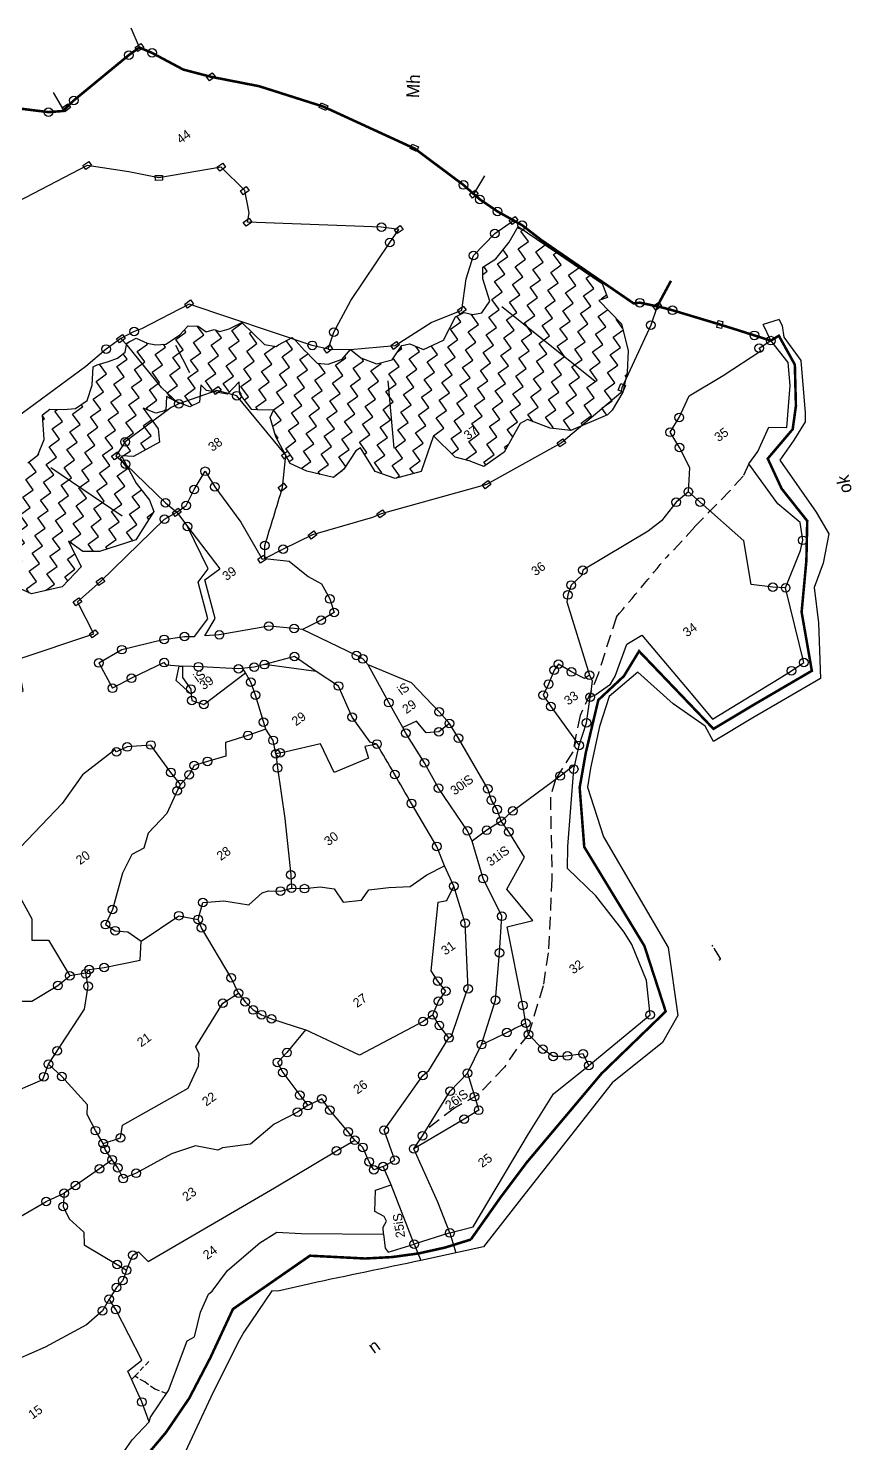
# Model space of a CAD drawing. Header units: metres. Extents: x 346546 to 351487, y 1758892 to 1763629.
# Drawn here: x 350198 to 351014, y 1760826 to 1762229 of the extents above; entities that cross this region are included whole.
import ezdxf

# ---------------------------------------------------------------- set-up
doc = ezdxf.new("R2010")
doc.units = ezdxf.units.M
doc.header["$MEASUREMENT"] = 0
for name, pattern in [('DASHDOT', [1, 0.5, -0.25, 0, -0.25]), ('DASHED', [0.75, 0.5, -0.25]), ('DIVIDE', [1.25, 0.5, -0.25, 0, -0.25, 0, -0.25])]:
    doc.linetypes.add(name, pattern=pattern)
for name, color, linetype in [('LINE_FOOTPATH', 1, 'DASHED'), ('OFF', 1, 'Continuous'), ('OTHERS', 1, 'Continuous'), ('POLY_HATCH', 12, 'Continuous'), ('POLY_PARCEL', 6, 'Continuous'), ('POLY_ROAD', 30, 'Continuous'), ('POLY_WATER', 4, 'Continuous'), ('SYM_ARROW', 1, 'Continuous'), ('SYM_STONE', 1, 'Continuous'), ('TEXT_MAPIN', 7, 'Continuous'), ('TEXT_MAPOUT', 7, 'Continuous'), ('TEXT_PARCEL', 7, 'Continuous'), ('V_BOUND_LINE', 7, 'Continuous'), ('V_BOUND_STREAM_LINE', 7, 'DASHDOT'), ('V_DIVIDE_LINE', 7, 'DIVIDE')]:
    doc.layers.add(name, color=color, linetype=linetype)
doc.styles.get("Standard").update_dxf_attribs({"font": 'simplex.shx'})
doc.styles.add('TEXT_MAP', font='')
doc.styles.get('TEXT_MAP').set_extended_font_data('Kruti Dev 050')
doc.dimstyles.get("Standard").update_dxf_attribs({"dimtxt": 0.18, "dimasz": 0.18, "dimexe": 0.18, "dimexo": 0.0625, "dimgap": 0.09, "dimtad": 0, "dimtih": 1, "dimtoh": 1, "dimdec": 4, "dimzin": 0, "dimdsep": 46, "dimtxsty": 'Standard', "dimcen": 0.09, "dimadec": 0, "dimazin": 0, "dimtfac": 1, "dimtdec": 4, "dimtofl": 0, "dimtmove": 0, "dimatfit": 3, "dimfxl": 0, "dimtolj": 1, "dimtzin": 0, "dimarcsym": 0})

# ---------------------------------------------------------------- blocks, each defined once
blk = doc.blocks.new('STONE')
blk.add_circle((0, 0), 0.851)
blk = doc.blocks.new('STONESQUARE')
blk.add_lwpolyline([(-0.7, 0.48), (0.7, 0.48), (0.7, -0.48), (-0.7, -0.48)], close=True)
blk = doc.blocks.new('EWF')
at = {"layer": 'POLY_HATCH'}
h = blk.add_hatch(dxfattribs=at)
h.set_pattern_fill('ZIGZAG', color=256, scale=20, style=0)
h.set_pattern_definition([(0, (-1170191.4383, 2306604.5573), (2.5, 2.5), [2.5, -2.5]), (90, (-1170188.9383, 2306604.5573), (-2.5, 2.5), [2.5, -2.5])])
h.paths.add_polyline_path([(-1169478.41, 2306938.15), (-1169479.64, 2306939.34), (-1169481.29, 2306939.64), (-1169484.44, 2306937.84), (-1169489.39, 2306937.16), (-1169491.42, 2306937.84), (-1169492.77, 2306938.96), (-1169494.19, 2306941.36), (-1169496.07, 2306941.96), (-1169497.49, 2306940.91), (-1169501.09, 2306938.96), (-1169503.42, 2306939.94), (-1169505.89, 2306941.73), (-1169508.44, 2306944.21), (-1169508.92, 2306944.49), (-1169511.17, 2306942.62), (-1169512.97, 2306941.72), (-1169515.37, 2306941.2), (-1169518.22, 2306941.42), (-1169519.87, 2306942.84), (-1169521.82, 2306944.04), (-1169525.5, 2306941.12), (-1169528.42, 2306941.27), (-1169530.45, 2306942.17), (-1169531.57, 2306943.44), (-1169533.52, 2306943.29), (-1169536.75, 2306939.92), (-1169540.89, 2306938.14), (-1169543.23, 2306940.5), (-1169544.58, 2306940.2), (-1169548.41, 2306937.88), (-1169552.61, 2306937.13), (-1169556.36, 2306938.78), (-1169560.33, 2306939.83), (-1169562.65, 2306937.88), (-1169566.25, 2306937.66), (-1169569.78, 2306938.33), (-1169572.33, 2306940.35), (-1169573.08, 2306937.28), (-1169566.4, 2306915.41), (-1169562.13, 2306913.76), (-1169559.95, 2306915.71), (-1169558.9, 2306917.8), (-1169554.53, 2306914.28), (-1169548.15, 2306912.63), (-1169543.5, 2306915.85), (-1169543.05, 2306919.45), (-1169539.98, 2306916), (-1169535.86, 2306915.03), (-1169530.16, 2306915.85), (-1169528.4, 2306921.38), (-1169525.93, 2306918.68), (-1169520.75, 2306917.18), (-1169519.1, 2306919.66), (-1169516.55, 2306916.73), (-1169513.33, 2306915.69), (-1169508.91, 2306915.69), (-1169507.15, 2306918.46), (-1169506.78, 2306922.2), (-1169505.28, 2306919.13), (-1169502.65, 2306917.41), (-1169496.58, 2306917.93), (-1169495.9, 2306922.05), (-1169492.9, 2306916.81), (-1169487.2, 2306914.41), (-1169481.92, 2306915.4), (-1169480.95, 2306920.95), (-1169479.82, 2306917.65), (-1169477.2, 2306915.7), (-1169470.07, 2306913.38), (-1169463.92, 2306915.85), (-1169463.32, 2306918.17), (-1169463.47, 2306922.37), (-1169462.69, 2306928.45), (-1169460.82, 2306926.95), (-1169455.05, 2306926.2), (-1169453.7, 2306928.52), (-1169453.77, 2306933.54), (-1169452.27, 2306931.29), (-1169450.4, 2306930.55), (-1169448.67, 2306932.72), (-1169447.77, 2306930.85), (-1169446.12, 2306928.37), (-1169444.1, 2306928), (-1169441.85, 2306930.62), (-1169441.62, 2306929.05), (-1169438.7, 2306926.05), (-1169435.38, 2306926.69), (-1169436.65, 2306924.67), (-1169436.58, 2306920.77), (-1169435.75, 2306920.1), (-1169433.2, 2306918.23), (-1169434.55, 2306917.4), (-1169435.9, 2306913.66), (-1169436.65, 2306907.78), (-1169434.93, 2306904.64), (-1169431.4, 2306900.59), (-1169428.78, 2306900.74), (-1169423.64, 2306902.68), (-1169424.05, 2306896.7), (-1169421.65, 2306893.32), (-1169416.76, 2306891.42), (-1169410.69, 2306895.69), (-1169409.64, 2306889.77), (-1169407.84, 2306887.6), (-1169406.19, 2306884.98), (-1169401.29, 2306884.95), (-1169395.44, 2306887.64), (-1169393.79, 2306887.42), (-1169391.16, 2306883.45), (-1169388.16, 2306880.75), (-1169380.51, 2306878.96), (-1169379.24, 2306879.18), (-1169375.49, 2306880.83), (-1169372.48, 2306883.49), (-1169369.85, 2306886.79), (-1169367.83, 2306891.88), (-1169368.73, 2306898.18), (-1169367, 2306897.65), (-1169366.25, 2306900.53), (-1169373.07, 2306919.26), (-1169376.3, 2306917.8), (-1169380.35, 2306916.67), (-1169383.38, 2306916.88), (-1169384.73, 2306915), (-1169386.16, 2306910.66), (-1169388.78, 2306909.68), (-1169390.43, 2306910.51), (-1169391.56, 2306911.78), (-1169393.43, 2306912.08), (-1169398.08, 2306909.76), (-1169402.28, 2306910.58), (-1169403.86, 2306913.05), (-1169405.3, 2306913.75), (-1169408.53, 2306912.55), (-1169411.45, 2306913.75), (-1169413.25, 2306916.44), (-1169413.93, 2306918.99), (-1169416.4, 2306918.39), (-1169419.18, 2306919.21), (-1169420.83, 2306920.64, -0.007657), (-1169421.82, 2306927.64), (-1169424.89, 2306928.02), (-1169425.42, 2306928.02), (-1169427.07, 2306929.67), (-1169428.12, 2306935.81), (-1169432.39, 2306936.5), (-1169433.36, 2306937.91), (-1169434.94, 2306938.43), (-1169435.54, 2306940.3), (-1169437.07, 2306941.46), (-1169439.54, 2306941.01), (-1169442.76, 2306941.16), (-1169444.41, 2306942.13), (-1169445.61, 2306943.41), (-1169446.81, 2306945.5), (-1169448.84, 2306945.8), (-1169450.19, 2306944.53), (-1169452.06, 2306944.45), (-1169453.86, 2306944.98), (-1169456.11, 2306945.73), (-1169456.97, 2306945.86), (-1169459.21, 2306943.09), (-1169461.76, 2306941.22), (-1169464.54, 2306941.3), (-1169466.56, 2306942.49), (-1169468.74, 2306944.14), (-1169470.54, 2306944.07), (-1169473.09, 2306939.95), (-1169475.94, 2306938.15)])
at = {"layer": 'LINE_FOOTPATH', "ltscale": 5}
blk.add_lwpolyline([(-1169363.63, 2306854.93), (-1169365.96, 2306853.56), (-1169369.71, 2306852.8), (-1169379.58, 2306851.1), (-1169383.12, 2306850.29), (-1169387.51, 2306849.53, -0.003496), (-1169402.38, 2306845.76), (-1169411.72, 2306838.89), (-1169415.22, 2306836.64), (-1169419.5, 2306834.26), (-1169424.88, 2306829.29), (-1169430.82, 2306826.89), (-1169433.64, 2306824.66), (-1169442.8, 2306811.47), (-1169451.91, 2306800.11), (-1169456.55, 2306795.42), (-1169464.45, 2306789.39), (-1169468.09, 2306788.42), (-1169472.08, 2306786.94), (-1169479.32, 2306785.6), (-1169484.75, 2306786.18), (-1169491.66, 2306785.98)], format="xyb", dxfattribs=at)
at = {"layer": 'LINE_FOOTPATH', "ltscale": 10}
blk.add_lwpolyline([(-1169566.53, 2306780.3), (-1169567.45, 2306780.16)], dxfattribs=at)
at = {"layer": 'LINE_FOOTPATH', "ltscale": 2}
blk.add_lwpolyline([(-1169563.45, 2306773.89), (-1169564.87, 2306775.92), (-1169565.63, 2306778.24), (-1169566.53, 2306780.3), (-1169562.59, 2306781.01)], dxfattribs=at)
at = {"layer": 'OFF'}
for points in [[(-1169490.15, 2306898.06), (-1169490.89, 2306892.45)], [(-1169342.17, 2306874.36), (-1169345.3, 2306875.43)], [(-1169499.83, 2306766.81), (-1169506.8, 2306769.13)]]:
    blk.add_lwpolyline(points, dxfattribs=at)
at = {"layer": 'OTHERS'}
for points in [[(-1169432.08, 2306990.13), (-1169431.65, 2306994.13)], [(-1169412.8, 2306991.43), (-1169411.92, 2306995.45)], [(-1169376.39, 2306929.55), (-1169372.54, 2306931.19)], [(-1169477.7, 2306888.27), (-1169477.15, 2306887.91)], [(-1169506.8, 2306769.13), (-1169507.63, 2306765.76)], [(-1169499.83, 2306766.81), (-1169501.21, 2306762.98)]]:
    blk.add_lwpolyline(points, dxfattribs=at)
at = {"layer": 'POLY_HATCH'}
blk.add_lwpolyline([(-1169478.41, 2306938.15), (-1169475.94, 2306938.15), (-1169473.09, 2306939.95), (-1169470.54, 2306944.07), (-1169468.74, 2306944.14), (-1169466.56, 2306942.49), (-1169464.54, 2306941.3), (-1169461.76, 2306941.22), (-1169459.21, 2306943.09), (-1169456.97, 2306945.86), (-1169456.11, 2306945.73), (-1169453.86, 2306944.98), (-1169452.06, 2306944.45), (-1169450.19, 2306944.53), (-1169448.84, 2306945.8), (-1169446.81, 2306945.5), (-1169445.61, 2306943.41), (-1169444.41, 2306942.13), (-1169442.76, 2306941.16), (-1169439.54, 2306941.01), (-1169437.07, 2306941.46), (-1169435.54, 2306940.3), (-1169434.94, 2306938.43), (-1169433.36, 2306937.91), (-1169432.69, 2306936.93), (-1169430.89, 2306936.26), (-1169428.12, 2306935.81), (-1169427.07, 2306929.67), (-1169425.42, 2306928.02), (-1169424.89, 2306928.02), (-1169421.82, 2306927.64, 0.007657), (-1169420.83, 2306920.64), (-1169419.18, 2306919.21), (-1169416.4, 2306918.39), (-1169413.93, 2306918.99), (-1169413.25, 2306916.44), (-1169411.45, 2306913.75), (-1169408.53, 2306912.55), (-1169405.3, 2306913.75), (-1169403.86, 2306913.05), (-1169402.28, 2306910.58), (-1169398.08, 2306909.76), (-1169393.43, 2306912.08), (-1169391.56, 2306911.78), (-1169390.43, 2306910.51), (-1169388.78, 2306909.68), (-1169386.16, 2306910.66), (-1169384.73, 2306915), (-1169383.38, 2306916.88), (-1169380.35, 2306916.67), (-1169376.3, 2306917.8), (-1169373.07, 2306919.26), (-1169366.25, 2306900.53), (-1169367, 2306897.65), (-1169368.73, 2306898.18), (-1169367.83, 2306891.88), (-1169369.85, 2306886.79), (-1169372.48, 2306883.49), (-1169375.49, 2306880.83), (-1169379.24, 2306879.18), (-1169380.51, 2306878.96), (-1169388.16, 2306880.75), (-1169391.16, 2306883.45), (-1169393.79, 2306887.42), (-1169395.44, 2306887.64), (-1169401.29, 2306884.95), (-1169406.19, 2306884.98), (-1169407.84, 2306887.6), (-1169409.64, 2306889.77), (-1169410.69, 2306895.69), (-1169416.76, 2306891.42), (-1169421.65, 2306893.32), (-1169424.05, 2306896.7), (-1169423.68, 2306902.16), (-1169424.8, 2306902.24), (-1169428.78, 2306900.74), (-1169431.4, 2306900.59), (-1169434.93, 2306904.64), (-1169436.65, 2306907.78), (-1169435.9, 2306913.66), (-1169434.55, 2306917.4), (-1169433.2, 2306918.23), (-1169435.75, 2306920.1), (-1169436.58, 2306920.77), (-1169436.65, 2306924.67), (-1169435.38, 2306926.69), (-1169438.7, 2306926.05), (-1169441.62, 2306929.05), (-1169441.85, 2306930.62), (-1169444.1, 2306928), (-1169446.12, 2306928.37), (-1169447.77, 2306930.85), (-1169448.67, 2306932.72), (-1169450.4, 2306930.55), (-1169452.27, 2306931.29), (-1169453.77, 2306933.54), (-1169453.7, 2306928.52), (-1169455.05, 2306926.2), (-1169460.82, 2306926.95), (-1169462.69, 2306928.45), (-1169463.47, 2306922.37), (-1169463.32, 2306918.17), (-1169463.92, 2306915.85), (-1169470.07, 2306913.38), (-1169477.2, 2306915.7), (-1169479.82, 2306917.65), (-1169480.95, 2306920.95), (-1169481.92, 2306915.4), (-1169487.2, 2306914.41), (-1169492.9, 2306916.81), (-1169495.9, 2306922.05)], format="xyb", dxfattribs=at)
at = {"layer": 'POLY_PARCEL'}
for points in [[(-1169417.43, 2306921.63), (-1169414.61, 2306923.66), (-1169408.28, 2306926.75), (-1169395.38, 2306931.51), (-1169392.45, 2306932.55), (-1169394.91, 2306934.9), (-1169415.69, 2306951.13), (-1169414.33, 2306952.42), (-1169412.5, 2306956.49), (-1169413.54, 2306962.92), (-1169424.71, 2306968.39), (-1169428.84, 2306972.83), (-1169434.7, 2306978.63), (-1169450, 2306980.86), (-1169449.79, 2306989.79), (-1169454.82, 2306997.34), (-1169460.26, 2306994.99), (-1169460.26, 2306994.99), (-1169465.12, 2307001.05), (-1169467.87, 2307003.18, -0.007846), (-1169472.99, 2307009.5), (-1169473.04, 2307005.63), (-1169473.04, 2306995.46), (-1169479.58, 2306994.89)], [(-1169451.63, 2306895.58), (-1169450.16, 2306897.65, 0.003185), (-1169440.65, 2306904.87), (-1169436.4, 2306909.61), (-1169437.38, 2306924.73), (-1169439.96, 2306927.88), (-1169447.53, 2306930.1)], [(-1169463.58, 2306791.48, -0.006122), (-1169473.1, 2306793.16)]]:
    blk.add_lwpolyline(points, format="xyb", dxfattribs=at)
for points in [[(-1169449.27, 2306947.17), (-1169452.82, 2306947.21), (-1169458.09, 2306946.79), (-1169476.62, 2306946.63)], [(-1169447.53, 2306930.1), (-1169448.4, 2306934.71), (-1169449.01, 2306945.28), (-1169449.27, 2306947.17)], [(-1169417.43, 2306921.63), (-1169419.55, 2306924.05), (-1169434.42, 2306944.83), (-1169444.85, 2306946.37), (-1169446.34, 2306946.79), (-1169449.27, 2306947.17)], [(-1169447.53, 2306930.1), (-1169449.19, 2306930.45), (-1169460.51, 2306930.24), (-1169463.57, 2306929.06), (-1169463.01, 2306926.64), (-1169461.07, 2306915.86), (-1169460.37, 2306913.08)], [(-1169417.43, 2306921.63), (-1169413.98, 2306919), (-1169406.38, 2306914.52), (-1169397.98, 2306914.04), (-1169391.68, 2306912.46), (-1169387.36, 2306916.9), (-1169383.52, 2306919.8), (-1169377.57, 2306920.85), (-1169373.09, 2306920.77)], [(-1169460.37, 2306913.08), (-1169458.08, 2306913.08), (-1169454.96, 2306914.68), (-1169451.14, 2306916.34), (-1169451.35, 2306912.74), (-1169451.28, 2306904.11), (-1169452.18, 2306895.78), (-1169451.63, 2306895.58)], [(-1169562.21, 2306902.25), (-1169558.6, 2306902.45), (-1169546.9, 2306901.51), (-1169535.23, 2306901.1), (-1169530.08, 2306899.96), (-1169525.06, 2306898.43), (-1169513.26, 2306899.77), (-1169510.72, 2306902.44), (-1169505.37, 2306902.37), (-1169502.74, 2306907.99), (-1169487.59, 2306903.3), (-1169486.52, 2306910.25), (-1169480.5, 2306910.85), (-1169463.11, 2306913.39), (-1169460.37, 2306913.08)], [(-1169460.37, 2306913.08), (-1169460.29, 2306909.6), (-1169460.02, 2306899.07)], [(-1169451.63, 2306895.58), (-1169448.07, 2306892.37), (-1169446.81, 2306887.69), (-1169445.55, 2306885.03), (-1169445.97, 2306881.64), (-1169446.81, 2306878.99), (-1169449.81, 2306879.27), (-1169453.85, 2306879.91)], [(-1169360.1, 2306890.54), (-1169363.27, 2306888.28), (-1169375.12, 2306881.65), (-1169375.89, 2306880.95), (-1169391.09, 2306879.83), (-1169391.09, 2306879.83), (-1169407.81, 2306881.79), (-1169410.32, 2306882.76), (-1169427.98, 2306889.28), (-1169429.74, 2306889.71), (-1169441.35, 2306893.83), (-1169447.65, 2306894.95), (-1169451.63, 2306895.58)], [(-1169491.1, 2306869.27), (-1169491.28, 2306872.34), (-1169491.28, 2306878.98), (-1169495.28, 2306881.39), (-1169497.59, 2306881.87), (-1169497.59, 2306882.37), (-1169505.64, 2306882.12), (-1169512.17, 2306879.93), (-1169525.83, 2306877.38), (-1169528.68, 2306876.77)], [(-1169478.5, 2306883.31), (-1169478.99, 2306882.46), (-1169479.63, 2306881.36), (-1169478.19, 2306879.36), (-1169467.93, 2306879.6)], [(-1169471.18, 2306868.27), (-1169468.9, 2306874.88), (-1169468.14, 2306877.47), (-1169467.93, 2306879.6)], [(-1169467.93, 2306879.6), (-1169467.82, 2306880.59)], [(-1169456.46, 2306871.67), (-1169463.96, 2306878.72)], [(-1169528.68, 2306876.77), (-1169529.23, 2306873.15), (-1169530.26, 2306865.02), (-1169532.75, 2306861.65), (-1169530.08, 2306859.69), (-1169530.81, 2306851.58)], [(-1169471.18, 2306868.27), (-1169474.71, 2306869.34), (-1169479.14, 2306870.81), (-1169480.61, 2306868.57), (-1169484.15, 2306869.85), (-1169486.76, 2306870.74), (-1169488.64, 2306869.85), (-1169491.1, 2306869.27)], [(-1169376.51, 2306857.39), (-1169373.49, 2306861.08), (-1169372.8, 2306865.51), (-1169372.54, 2306868.98), (-1169369.38, 2306870.29), (-1169365.33, 2306872.63), (-1169357.54, 2306871.95), (-1169348.68, 2306871.51), (-1169348.68, 2306872.14), (-1169345.95, 2306871.99)], [(-1169491.1, 2306869.27), (-1169492.4, 2306868.66), (-1169496.65, 2306866.26), (-1169501.87, 2306865.24), (-1169504.26, 2306863.37), (-1169506.95, 2306863.74), (-1169510.57, 2306861.82), (-1169516.36, 2306857.22), (-1169519.2, 2306855.6), (-1169518.37, 2306853.52), (-1169516.46, 2306851.88), (-1169515.44, 2306848.83)], [(-1169472.38, 2306863.19), (-1169471.29, 2306865.66), (-1169471.18, 2306868.27)], [(-1169441.26, 2306848.03), (-1169441.53, 2306851.06), (-1169442.62, 2306858.9), (-1169447.43, 2306866.71)], [(-1169472.38, 2306863.19), (-1169473.76, 2306860.74), (-1169478.42, 2306851.89), (-1169483.93, 2306842.18), (-1169485.36, 2306839.96)], [(-1169455.15, 2306853.1), (-1169457.39, 2306854.08), (-1169458.15, 2306851.85), (-1169465.24, 2306853.47), (-1169464.12, 2306859.64), (-1169470.51, 2306862.34), (-1169472.38, 2306863.19)], [(-1169376.51, 2306857.39), (-1169379.63, 2306857.13), (-1169384.11, 2306855.91), (-1169387.45, 2306855.77), (-1169402.35, 2306857.08), (-1169403.09, 2306856.4), (-1169405.91, 2306856.06), (-1169407.57, 2306854.85), (-1169408.54, 2306853.87), (-1169413.38, 2306839.58)], [(-1169372.04, 2306830.91), (-1169374.01, 2306832.46), (-1169377.15, 2306835.43), (-1169373.3, 2306843.25), (-1169375.8, 2306854.42), (-1169376.51, 2306857.39)], [(-1169559.22, 2306855.18), (-1169559.11, 2306854.05), (-1169557.09, 2306853.52), (-1169549, 2306851.94), (-1169547.67, 2306853.88), (-1169543.26, 2306854.4), (-1169539.75, 2306851.9), (-1169533.8, 2306851.37), (-1169530.81, 2306851.58)], [(-1169527.94, 2306850.15), (-1169530.81, 2306851.58)], [(-1169441.26, 2306848.03), (-1169443.91, 2306847.92), (-1169445.99, 2306849.22), (-1169446.2, 2306852.18), (-1169449.11, 2306852.74)], [(-1169544.39, 2306839.95), (-1169532.32, 2306844.55), (-1169529.08, 2306847.82), (-1169527.94, 2306850.15)], [(-1169527.94, 2306850.15), (-1169526.99, 2306850.33), (-1169524.37, 2306848.92), (-1169517.79, 2306845.94), (-1169515.44, 2306848.83)], [(-1169515.44, 2306848.83), (-1169506.49, 2306848.58), (-1169503.86, 2306845.78)], [(-1169505.91, 2306829.38), (-1169505.31, 2306832.63), (-1169504.29, 2306844.03), (-1169503.86, 2306845.78)], [(-1169503.86, 2306845.78), (-1169501.15, 2306847.9), (-1169497.61, 2306845.78), (-1169494.07, 2306842.27), (-1169490.57, 2306842.62), (-1169489.38, 2306842.21), (-1169487.45, 2306840.79), (-1169485.36, 2306839.96)], [(-1169444.25, 2306826.53), (-1169443.55, 2306828.8), (-1169443.4, 2306830.98), (-1169442.67, 2306833.21), (-1169441.52, 2306844.65), (-1169441.26, 2306848.03)], [(-1169413.38, 2306839.58), (-1169414.56, 2306839.66), (-1169415.88, 2306842.19), (-1169417.05, 2306844.92), (-1169418.41, 2306844.43), (-1169420.89, 2306842.88), (-1169423.04, 2306841.71), (-1169423.13, 2306839.03), (-1169423.11, 2306829.61)], [(-1169581.48, 2306837.14), (-1169578.56, 2306837.52), (-1169574.36, 2306837.92), (-1169569.73, 2306836.86), (-1169567, 2306840.33), (-1169562.76, 2306839.62), (-1169561.11, 2306841.27), (-1169547.02, 2306838.15), (-1169544.39, 2306839.95)], [(-1169544.79, 2306821), (-1169544.51, 2306823.92), (-1169544, 2306827.47), (-1169542.82, 2306828.99), (-1169543.66, 2306836.42), (-1169544.39, 2306839.95)], [(-1169485.36, 2306839.96), (-1169483.36, 2306838.41), (-1169480.66, 2306836.93), (-1169478.67, 2306834.97), (-1169478.76, 2306831.8), (-1169475.61, 2306829.98), (-1169473.25, 2306830.81), (-1169469.81, 2306828.88), (-1169466.28, 2306826.6), (-1169462.25, 2306826.5), (-1169458.42, 2306825.89)], [(-1169413.38, 2306839.58), (-1169413.62, 2306838.37), (-1169415.8, 2306836.01)], [(-1169544.79, 2306821), (-1169541.37, 2306819.9), (-1169539.61, 2306821.7), (-1169524.86, 2306820), (-1169522.41, 2306821.38), (-1169520.66, 2306822.44), (-1169519.18, 2306824.24), (-1169518.9, 2306825.76), (-1169509.56, 2306829.57), (-1169505.91, 2306829.38)], [(-1169505.91, 2306829.38), (-1169505.87, 2306827.21), (-1169505.5, 2306825), (-1169504.7, 2306823.27), (-1169503.59, 2306821.47), (-1169499.48, 2306815.83)], [(-1169463.58, 2306791.48), (-1169462.03, 2306794.69), (-1169455.46, 2306808.99), (-1169450.64, 2306807.03), (-1169451.17, 2306815.01), (-1169444.69, 2306818.08), (-1169444.25, 2306823.93), (-1169444.25, 2306826.53)], [(-1169444.25, 2306826.53), (-1169447.61, 2306826.72), (-1169451.21, 2306826.65)], [(-1169444.25, 2306826.53), (-1169441.2, 2306826.78), (-1169429.65, 2306826.91), (-1169426.05, 2306827.02)], [(-1169581.17, 2306820.61), (-1169578.49, 2306820.13), (-1169560.55, 2306818.34), (-1169556.72, 2306817.6)], [(-1169545.22, 2306817.39), (-1169545.15, 2306819.85), (-1169544.79, 2306821)], [(-1169477.47, 2306803.52), (-1169474.94, 2306805.04), (-1169472.65, 2306805.8), (-1169472.74, 2306808.33), (-1169472.65, 2306810.7), (-1169463.59, 2306820.87), (-1169462.07, 2306820.11), (-1169459.29, 2306821.61)], [(-1169556.72, 2306817.6), (-1169558.43, 2306815.57), (-1169558.89, 2306812.96), (-1169558.06, 2306809.13), (-1169559.49, 2306807.06), (-1169556.48, 2306800.12), (-1169555.69, 2306798.14)], [(-1169545.22, 2306817.39), (-1169548.29, 2306817.41), (-1169554.02, 2306817.5), (-1169556.72, 2306817.6)], [(-1169507.8, 2306803.45), (-1169510.2, 2306803.58), (-1169515.33, 2306804.41), (-1169521.38, 2306803.95), (-1169526.28, 2306806.55), (-1169527.26, 2306806.74), (-1169530.31, 2306810.01), (-1169535.07, 2306811.49), (-1169542.96, 2306812.46), (-1169545.64, 2306813.1), (-1169545.27, 2306815.45), (-1169545.22, 2306817.39)], [(-1169499.48, 2306815.83), (-1169505.03, 2306814.31), (-1169507.66, 2306813.85), (-1169507.99, 2306811.63), (-1169507.89, 2306806.08), (-1169507.8, 2306803.45)], [(-1169477.47, 2306803.52), (-1169479.77, 2306803.6), (-1169493.8, 2306805.55), (-1169499.48, 2306815.83)], [(-1169504.33, 2306792.54), (-1169504.42, 2306794.66), (-1169504.84, 2306800.2), (-1169504.79, 2306802.92), (-1169507.8, 2306803.45)], [(-1169477.54, 2306797.99), (-1169477.64, 2306801.07), (-1169477.47, 2306803.52)], [(-1169561.79, 2306795.52), (-1169564.15, 2306794.42), (-1169568.3, 2306794.05), (-1169577.47, 2306795.22), (-1169589.01, 2306797.75), (-1169593.67, 2306798.08), (-1169596.83, 2306798.88)], [(-1169555.69, 2306798.14), (-1169557.45, 2306796.94), (-1169559.25, 2306796.52), (-1169561.79, 2306795.52)], [(-1169555.69, 2306798.14), (-1169552.92, 2306799.8), (-1169551.63, 2306799.71), (-1169551.17, 2306797.03), (-1169522.61, 2306794.21), (-1169508.46, 2306792.96), (-1169504.33, 2306792.54)], [(-1169569.5, 2306771.34), (-1169568.4, 2306775.38), (-1169567.11, 2306781.89), (-1169563.6, 2306782.02), (-1169561.89, 2306793.08), (-1169561.79, 2306795.52)], [(-1169502.82, 2306785.11), (-1169504.69, 2306785.61), (-1169504.49, 2306787.46), (-1169503.85, 2306790.47), (-1169504.33, 2306792.54)], [(-1169478.65, 2306790.26), (-1169481.13, 2306783.04), (-1169484.48, 2306783.3), (-1169495.91, 2306784.4)], [(-1169458.41, 2306777.46), (-1169458.01, 2306780), (-1169461.41, 2306781.82), (-1169463.06, 2306783.04), (-1169463.84, 2306785.39), (-1169464.45, 2306789.39), (-1169463.58, 2306791.48)], [(-1169510.55, 2306774.28), (-1169509.78, 2306775.41), (-1169508.57, 2306776.02), (-1169508.4, 2306776.99), (-1169509.34, 2306778.9), (-1169506.78, 2306782.18), (-1169503.69, 2306781.25)]]:
    blk.add_lwpolyline(points, dxfattribs=at)
at = {"layer": 'POLY_ROAD'}
for points in [[(-1169490.15, 2306898.06), (-1169484.94, 2306897.52), (-1169477.5, 2306894.55), (-1169473.44, 2306892.39), (-1169471.89, 2306891.24), (-1169467.66, 2306892.54), (-1169464.98, 2306899.49), (-1169461.89, 2306900.44), (-1169460.29, 2306909.6)], [(-1169499.83, 2306766.81), (-1169498.21, 2306773.13), (-1169495.91, 2306784.4), (-1169493, 2306785.43), (-1169483.45, 2306789.38), (-1169478.65, 2306790.26), (-1169473.1, 2306793.16), (-1169465.78, 2306798.67), (-1169459.68, 2306805.72), (-1169455.08, 2306811.26), (-1169453.72, 2306819.41), (-1169451.21, 2306826.65), (-1169450.74, 2306828.87), (-1169450.41, 2306838.97), (-1169449.73, 2306844.64), (-1169449.31, 2306851.52), (-1169449.11, 2306852.74), (-1169448.51, 2306858.33), (-1169447.43, 2306866.71), (-1169447.63, 2306868.29), (-1169448.24, 2306869.58), (-1169453.85, 2306879.91), (-1169455.07, 2306881.06), (-1169458.83, 2306884.35), (-1169467.69, 2306888.67), (-1169470.13, 2306890.16), (-1169466.51, 2306891.73), (-1169463.7, 2306899.07), (-1169460.02, 2306899.07)], [(-1169478.99, 2306882.46), (-1169479.82, 2306886.38), (-1169477.7, 2306888.27), (-1169479.6, 2306889.89), (-1169479.67, 2306890.56), (-1169486.7, 2306891.85), (-1169490.89, 2306892.45)]]:
    blk.add_lwpolyline(points, dxfattribs=at)
blk.add_lwpolyline([(-1169506.8, 2306769.13), (-1169503.69, 2306781.25), (-1169502.82, 2306785.11), (-1169500.25, 2306784.78), (-1169498.49, 2306790.79), (-1169486.03, 2306795.01), (-1169484.47, 2306795.14), (-1169477.54, 2306797.99), (-1169476.93, 2306797.99), (-1169469.44, 2306803.34), (-1169468.83, 2306803.61), (-1169461.72, 2306814.38), (-1169459.29, 2306821.61), (-1169458.42, 2306825.89), (-1169457.39, 2306829.89), (-1169456.51, 2306839.69, 0.00303), (-1169455.15, 2306853.1), (-1169456.03, 2306854.18), (-1169456.03, 2306860.23), (-1169454.61, 2306866.78), (-1169456.46, 2306871.67), (-1169458.21, 2306876.56), (-1169463.96, 2306878.72), (-1169465.86, 2306879.46), (-1169468.56, 2306881.01), (-1169474.31, 2306885.68), (-1169477.15, 2306887.91), (-1169478.5, 2306886.13), (-1169478.5, 2306883.31)], format="xyb", dxfattribs=at)
at = {"layer": 'POLY_WATER'}
blk.add_lwpolyline([(-1169342.17, 2306874.36), (-1169342.41, 2306873.03), (-1169343.46, 2306871.06), (-1169343.47, 2306865.37), (-1169348.78, 2306856.55), (-1169349.84, 2306855.13), (-1169353.73, 2306853.45), (-1169358.3, 2306851.91), (-1169358.46, 2306839.44), (-1169358.94, 2306834.54), (-1169363.25, 2306830.52), (-1169367.49, 2306827.69), (-1169370.81, 2306821.54), (-1169376.94, 2306812.43), (-1169392.26, 2306813.98), (-1169401.25, 2306814.76), (-1169400.79, 2306818.12), (-1169403.29, 2306825.39), (-1169405.32, 2306834.53), (-1169412.67, 2306833.95), (-1169417.69, 2306830.27), (-1169423.9, 2306824.68), (-1169426.57, 2306821.96), (-1169429.72, 2306812.23), (-1169432.19, 2306787.11), (-1169438.47, 2306775.2), (-1169444.02, 2306772.69), (-1169456.71, 2306772.02), (-1169484.42, 2306764.14), (-1169496.09, 2306760.77), (-1169507.63, 2306765.76, 0.00154), (-1169527.94, 2306774.82), (-1169533.97, 2306777.34), (-1169534.88, 2306778.13), (-1169544.1, 2306774.72), (-1169546.3, 2306773.73), (-1169556.86, 2306768.2), (-1169570.07, 2306760.82)], format="xyb", dxfattribs=at)
for points in [[(-1169499.83, 2306766.81), (-1169495.45, 2306765.09), (-1169475.89, 2306773.53), (-1169467.33, 2306777.07), (-1169458.41, 2306777.46), (-1169442.81, 2306778.51), (-1169439.45, 2306784.38), (-1169437.62, 2306791.82), (-1169437.45, 2306794.67), (-1169437.79, 2306803.72), (-1169439.1, 2306811.34), (-1169436.57, 2306814.81), (-1169426.69, 2306826.46), (-1169423.11, 2306829.61), (-1169419.32, 2306832.32), (-1169415.8, 2306836.01), (-1169414.8, 2306835.8), (-1169411.06, 2306835.71), (-1169409.38, 2306836.47), (-1169403.86, 2306840.2), (-1169400.42, 2306839.94), (-1169399.23, 2306824.41), (-1169398.83, 2306818.43), (-1169383.52, 2306817.21), (-1169380.66, 2306817.03), (-1169377.75, 2306816.94), (-1169372.04, 2306830.91), (-1169365.37, 2306835.16), (-1169363.85, 2306836.5), (-1169362.19, 2306839.63), (-1169363.63, 2306845.17), (-1169363.63, 2306854.93), (-1169360.76, 2306855.84), (-1169356.23, 2306858.41), (-1169353.36, 2306856.32), (-1169348.03, 2306862.6), (-1169345.73, 2306866.51), (-1169345.95, 2306871.99), (-1169345.3, 2306875.43)], [(-1169577.04, 2306769.51), (-1169574.33, 2306770.46), (-1169569.5, 2306771.34), (-1169568.77, 2306771.96), (-1169562.84, 2306774.11), (-1169554.12, 2306779.88), (-1169552.47, 2306779.69), (-1169548.7, 2306782.91), (-1169545.35, 2306784.9), (-1169544.44, 2306784.94), (-1169539.57, 2306786.47), (-1169531.25, 2306787.1), (-1169527.32, 2306786.86), (-1169523.58, 2306783.87), (-1169510.55, 2306774.28), (-1169511.93, 2306771.87), (-1169511.93, 2306770.86), (-1169506.8, 2306769.13)]]:
    blk.add_lwpolyline(points, dxfattribs=at)
at = {"layer": 'V_BOUND_LINE', "const_width": 0.5}
blk.add_lwpolyline([(-1169345.95, 2306871.99, 0.002828), (-1169352.22, 2306880.45), (-1169358.1, 2306888.14), (-1169359.68, 2306890.08), (-1169360.07, 2306890.56), (-1169360.1, 2306890.54), (-1169362.44, 2306893.12), (-1169363.52, 2306893.73), (-1169370.94, 2306914.48), (-1169372.28, 2306919), (-1169373.09, 2306920.77), (-1169374.61, 2306924.03), (-1169376.03, 2306927.99), (-1169376.99, 2306932.19), (-1169380.56, 2306943.57), (-1169390.28, 2306960.79), (-1169398.17, 2306971.45), (-1169404.79, 2306978.53), (-1169408.35, 2306982.85), (-1169411.41, 2306989.1), (-1169412.8, 2306991.43), (-1169415.36, 2306991.43), (-1169429.36, 2306990.55), (-1169432.28, 2306990.1), (-1169434.73, 2306991.6), (-1169442.78, 2306999.09)], format="xyb", dxfattribs=at)
at = {"layer": 'V_BOUND_STREAM_LINE', "ltscale": 10, "const_width": 0.5}
blk.add_lwpolyline([(-1169575.82, 2306765.81), (-1169568.04, 2306767.75), (-1169560.4, 2306770.52), (-1169552.35, 2306774.55), (-1169543.18, 2306779.68), (-1169524.77, 2306779.32), (-1169516.3, 2306772.52, 0.083149), (-1169497.27, 2306763.36), (-1169487.55, 2306766.69), (-1169479.5, 2306769.19), (-1169457.31, 2306774.74), (-1169439.95, 2306777.24), (-1169435.79, 2306790.14), (-1169433.98, 2306812.83), (-1169427.87, 2306822.82), (-1169422.87, 2306827.67), (-1169414.82, 2306834.61), (-1169407.98, 2306835.48), (-1169402.7, 2306837.7), (-1169399.79, 2306816.75), (-1169390.2, 2306815.92), (-1169377.43, 2306814.67), (-1169372.29, 2306825.21), (-1169365.62, 2306832.84), (-1169360.9, 2306839.08), (-1169361.27, 2306847.17), (-1169360.02, 2306853.55), (-1169352.66, 2306855.36), (-1169349.47, 2306858.69), (-1169344.88, 2306865.4), (-1169344.1, 2306871.85), (-1169345.95, 2306871.99)], format="xyb", dxfattribs=at)
at = {"layer": 'V_DIVIDE_LINE', "ltscale": 10, "const_width": 0.5}
blk.add_lwpolyline([(-1169360.07, 2306890.56), (-1169354.97, 2306893.02)], dxfattribs=at)
at = {"layer": 'SYM_STONE'}
for name, p in [('STONE', (-1169434.73, 2306991.6)), ('STONESQUARE', (-1169431.38, 2306990.24)), ('STONE', (-1169429.36, 2306990.55)), ('STONE', (-1169415.36, 2306991.43)), ('STONESQUARE', (-1169412.8, 2306991.43)), ('STONE', (-1169411.41, 2306989.1)), ('STONESQUARE', (-1169434.7, 2306978.63)), ('STONESQUARE', (-1169404.79, 2306978.53)), ('STONESQUARE', (-1169413.54, 2306962.92)), ('STONESQUARE', (-1169412.5, 2306956.49)), ('STONESQUARE', (-1169415.69, 2306951.13)), ('STONE', (-1169452.82, 2306947.21)), ('STONESQUARE', (-1169449.27, 2306947.17)), ('STONE', (-1169446.34, 2306946.79)), ('STONESQUARE', (-1169434.42, 2306944.83)), ('STONE', (-1169394.91, 2306934.9)), ('STONE', (-1169395.38, 2306931.51)), ('STONESQUARE', (-1169392.45, 2306932.55)), ('STONE', (-1169376.99, 2306932.19)), ('STONESQUARE', (-1169463.57, 2306929.06)), ('STONE', (-1169460.51, 2306930.24)), ('STONE', (-1169447.53, 2306930.1)), ('STONESQUARE', (-1169376.39, 2306929.55)), ('STONE', (-1169376.03, 2306927.99)), ('STONE', (-1169463.01, 2306926.64)), ('STONESQUARE', (-1169439.96, 2306927.88)), ('STONE', (-1169437.38, 2306924.73)), ('STONE', (-1169419.55, 2306924.05)), ('STONE', (-1169414.61, 2306923.66)), ('STONE', (-1169374.61, 2306924.03)), ('STONESQUARE', (-1169417.43, 2306921.63)), ('STONE', (-1169383.52, 2306919.8)), ('STONE', (-1169377.57, 2306920.85)), ('STONESQUARE', (-1169373.09, 2306920.77)), ('STONE', (-1169372.28, 2306919)), ('STONE', (-1169461.07, 2306915.86)), ('STONE', (-1169454.96, 2306914.68)), ('STONE', (-1169451.14, 2306916.34)), ('STONESQUARE', (-1169406.38, 2306914.52)), ('STONE', (-1169463.11, 2306913.39)), ('STONESQUARE', (-1169460.37, 2306913.08)), ('STONE', (-1169458.08, 2306913.08)), ('STONE', (-1169451.35, 2306912.74)), ('STONESQUARE', (-1169391.68, 2306912.46)), ('STONESQUARE', (-1169486.52, 2306910.25)), ('STONESQUARE', (-1169480.5, 2306910.85)), ('STONE', (-1169460.29, 2306909.59)), ('STONESQUARE', (-1169436.4, 2306909.61)), ('STONESQUARE', (-1169487.59, 2306903.3)), ('STONESQUARE', (-1169440.65, 2306904.87)), ('STONE', (-1169490.15, 2306898.06)), ('STONE', (-1169484.94, 2306897.52)), ('STONE', (-1169450.16, 2306897.65)), ('STONESQUARE', (-1169452.18, 2306895.78)), ('STONE', (-1169447.65, 2306894.95)), ('STONE', (-1169490.89, 2306892.45)), ('STONE', (-1169486.7, 2306891.85)), ('STONE', (-1169477, 2306894.28)), ('STONE', (-1169473.44, 2306892.39)), ('STONESQUARE', (-1169441.35, 2306893.83)), ('STONE', (-1169362.44, 2306893.12)), ('STONE', (-1169479.67, 2306890.56)), ('STONESQUARE', (-1169360.07, 2306890.56)), ('STONE', (-1169467.69, 2306888.67)), ('STONESQUARE', (-1169427.98, 2306889.28)), ('STONE', (-1169363.27, 2306888.28)), ('STONE', (-1169358.1, 2306888.14)), ('STONE', (-1169474.71, 2306885.99)), ('STONE', (-1169458.83, 2306884.35)), ('STONE', (-1169497.59, 2306881.87)), ('STONE', (-1169495.28, 2306881.39)), ('STONE', (-1169479.63, 2306881.36)), ('STONE', (-1169478.5, 2306883.31)), ('STONE', (-1169468.56, 2306881.01)), ('STONE', (-1169455.07, 2306881.06)), ('STONE', (-1169445.97, 2306881.64)), ('STONESQUARE', (-1169407.81, 2306881.79)), ('STONE', (-1169491.28, 2306878.98)), ('STONE', (-1169478.19, 2306879.36)), ('STONE', (-1169465.86, 2306879.46)), ('STONE', (-1169463.96, 2306878.72)), ('STONE', (-1169449.81, 2306879.27)), ('STONE', (-1169446.81, 2306878.99)), ('STONESQUARE', (-1169391.09, 2306879.83)), ('STONE', (-1169468.14, 2306877.47)), ('STONE', (-1169458.21, 2306876.56)), ('STONE', (-1169491.28, 2306872.34)), ('STONE', (-1169468.9, 2306874.88)), ('STONE', (-1169347.96, 2306874.73)), ('STONE', (-1169488.64, 2306869.85)), ('STONE', (-1169486.76, 2306870.74)), ('STONE', (-1169484.15, 2306869.85)), ('STONE', (-1169470.7, 2306869.65)), ('STONE', (-1169448.24, 2306869.58)), ('STONE', (-1169369.38, 2306870.29)), ('STONE', (-1169348.68, 2306872.14)), ('STONE', (-1169345.95, 2306871.99)), ('STONE', (-1169492.4, 2306868.66)), ('STONE', (-1169491.1, 2306869.27)), ('STONE', (-1169474.71, 2306869.34)), ('STONE', (-1169454.61, 2306866.78)), ('STONE', (-1169447.63, 2306868.29)), ('STONE', (-1169372.54, 2306868.98)), ('STONE', (-1169471.29, 2306865.66)), ('STONE', (-1169372.8, 2306865.51)), ('STONE', (-1169472.38, 2306863.19)), ('STONE', (-1169471.61, 2306862.84)), ('STONE', (-1169473.76, 2306860.74)), ('STONE', (-1169456.03, 2306860.23)), ('STONE', (-1169519.2, 2306855.6)), ('STONE', (-1169516.36, 2306857.22)), ('STONE', (-1169448.51, 2306858.33)), ('STONE', (-1169405.91, 2306856.06)), ('STONE', (-1169402.35, 2306857.08)), ('STONE', (-1169379.63, 2306857.13)), ('STONE', (-1169376.51, 2306857.39)), ('STONE', (-1169518.37, 2306853.52)), ('STONE', (-1169455.15, 2306853.1)), ('STONE', (-1169407.57, 2306854.85)), ('STONE', (-1169375.8, 2306854.42)), ('STONE', (-1169533.8, 2306851.37)), ('STONE', (-1169530.81, 2306851.58)), ('STONE', (-1169528.02, 2306850.07)), ('STONE', (-1169526.99, 2306850.33)), ('STONE', (-1169449.31, 2306851.52)), ('STONE', (-1169441.53, 2306851.06)), ('STONE', (-1169529.08, 2306847.82)), ('STONE', (-1169524.37, 2306848.92)), ('STONE', (-1169506.49, 2306848.58)), ('STONE', (-1169501.15, 2306847.9)), ('STONE', (-1169443.91, 2306847.92)), ('STONE', (-1169441.26, 2306848.03)), ('STONE', (-1169503.86, 2306845.78)), ('STONE', (-1169455.83, 2306846.21)), ('STONE', (-1169449.73, 2306844.64)), ('STONE', (-1169441.52, 2306844.65)), ('STONE', (-1169418.41, 2306844.43)), ('STONE', (-1169417.05, 2306844.92)), ('STONE', (-1169504.29, 2306844.03)), ('STONE', (-1169483.93, 2306842.18)), ('STONE', (-1169423.04, 2306841.71)), ('STONE', (-1169420.89, 2306842.88)), ('STONE', (-1169415.88, 2306842.19)), ('STONE', (-1169544.39, 2306839.95)), ('STONE', (-1169541.46, 2306841.07)), ('STONE', (-1169487.45, 2306840.79)), ('STONE', (-1169485.36, 2306839.96)), ('STONE', (-1169456.51, 2306839.69)), ('STONE', (-1169450.41, 2306838.97)), ('STONE', (-1169423.13, 2306839.03)), ('STONE', (-1169413.38, 2306839.58)), ('STONE', (-1169546.54, 2306838.48)), ('STONE', (-1169543.66, 2306836.42)), ('STONE', (-1169483.36, 2306838.41)), ('STONE', (-1169363.85, 2306836.5)), ('STONE', (-1169415.8, 2306836.01)), ('STONE', (-1169505.31, 2306832.63)), ('STONE', (-1169443.4, 2306830.98)), ('STONE', (-1169442.67, 2306833.21)), ('STONE', (-1169419.32, 2306832.32)), ('STONE', (-1169374.01, 2306832.46)), ('STONE', (-1169372.04, 2306830.91)), ('STONE', (-1169509.56, 2306829.57)), ('STONE', (-1169505.91, 2306829.38)), ('STONE', (-1169457.39, 2306829.89)), ('STONE', (-1169450.74, 2306828.87)), ('STONE', (-1169443.55, 2306828.8)), ('STONE', (-1169423.11, 2306829.61)), ('STONE', (-1169505.87, 2306827.21)), ('STONE', (-1169505.5, 2306825)), ('STONE', (-1169447.61, 2306826.72)), ('STONE', (-1169444.25, 2306826.53)), ('STONE', (-1169441.2, 2306826.78)), ('STONE', (-1169429.65, 2306826.91)), ('STONE', (-1169426.69, 2306826.46)), ('STONE', (-1169544.51, 2306823.92)), ('STONE', (-1169504.7, 2306823.27)), ('STONE', (-1169444.25, 2306823.93)), ('STONE', (-1169545.15, 2306819.85)), ('STONE', (-1169544.79, 2306821)), ('STONE', (-1169541.37, 2306819.9)), ('STONE', (-1169503.59, 2306821.47)), ('STONE', (-1169459.29, 2306821.61)), ('STONE', (-1169453.72, 2306819.41)), ('STONE', (-1169560.55, 2306818.34)), ('STONE', (-1169556.72, 2306817.6)), ('STONE', (-1169554.02, 2306817.5)), ('STONE', (-1169548.29, 2306817.41)), ('STONE', (-1169545.22, 2306817.39)), ('STONE', (-1169380.66, 2306817.03)), ('STONE', (-1169377.75, 2306816.94)), ('STONE', (-1169558.43, 2306815.57)), ('STONE', (-1169545.27, 2306815.45)), ('STONE', (-1169507.66, 2306813.85)), ('STONE', (-1169505.03, 2306814.31)), ('STONE', (-1169461.72, 2306814.38)), ('STONE', (-1169545.64, 2306813.1)), ('STONE', (-1169542.96, 2306812.46)), ('STONE', (-1169507.99, 2306811.63)), ('STONE', (-1169455.08, 2306811.26)), ('STONE', (-1169472.74, 2306808.33)), ('STONE', (-1169507.89, 2306806.08)), ('STONE', (-1169472.65, 2306805.8)), ('STONE', (-1169459.68, 2306805.72)), ('STONE', (-1169510.2, 2306803.58)), ('STONE', (-1169507.8, 2306803.45)), ('STONE', (-1169504.79, 2306802.92)), ('STONE', (-1169479.77, 2306803.6)), ('STONE', (-1169477.47, 2306803.52)), ('STONE', (-1169474.94, 2306805.04)), ('STONE', (-1169468.83, 2306803.61)), ('STONE', (-1169556.48, 2306800.12)), ('STONE', (-1169504.84, 2306800.2)), ('STONE', (-1169477.64, 2306801.07)), ('STONE', (-1169555.69, 2306798.14)), ('STONE', (-1169552.92, 2306799.8)), ('STONE', (-1169477.54, 2306797.99)), ('STONE', (-1169465.78, 2306798.67)), ('STONE', (-1169564.15, 2306794.42)), ('STONE', (-1169561.79, 2306795.52)), ('STONE', (-1169559.25, 2306796.52)), ('STONE', (-1169557.45, 2306796.94)), ('STONE', (-1169504.42, 2306794.66)), ('STONE', (-1169486.03, 2306795.01)), ('STONE', (-1169462.03, 2306794.69)), ('STONE', (-1169561.89, 2306793.08)), ('STONE', (-1169508.46, 2306792.96)), ('STONE', (-1169504.33, 2306792.54)), ('STONE', (-1169473.1, 2306793.16)), ('STONE', (-1169467.67, 2306792.17)), ('STONE', (-1169503.85, 2306790.47)), ('STONE', (-1169498.49, 2306790.79)), ('STONE', (-1169483.45, 2306789.38)), ('STONE', (-1169478.65, 2306790.26)), ('STONE', (-1169464.45, 2306789.39)), ('STONE', (-1169463.58, 2306791.48)), ('STONE', (-1169504.49, 2306787.46)), ('STONE', (-1169504.69, 2306785.61)), ('STONE', (-1169502.82, 2306785.11)), ('STONE', (-1169500.25, 2306784.78)), ('STONE', (-1169495.91, 2306784.4)), ('STONE', (-1169493, 2306785.43)), ('STONE', (-1169484.48, 2306783.3)), ('STONE', (-1169480.22, 2306785.69)), ('STONE', (-1169463.84, 2306785.39)), ('STONE', (-1169481.13, 2306783.04)), ('STONE', (-1169463.06, 2306783.04)), ('STONE', (-1169460.72, 2306781.46)), ('STONE', (-1169458.01, 2306780)), ('STONE', (-1169442.81, 2306778.51)), ('STONE', (-1169568.4, 2306775.38)), ('STONE', (-1169458.41, 2306777.46)), ('STONE', (-1169506.8, 2306769.13)), ('STONE', (-1169499.83, 2306766.81))]:
    blk.add_blockref(name, p, dxfattribs=at)
for p, rotation in [((-1169424.71, 2306968.39), 325.3273671875378), ((-1169390.28, 2306960.79), 299.4405819545049), ((-1169380.52, 2306943.78), 299.4405819545049), ((-1169375.12, 2306881.65), 32.89754453886499), ((-1169352.22, 2306880.45), 43.0813657224596)]:
    blk.add_blockref('STONESQUARE', p, dxfattribs=dict(at, rotation=rotation))
at = {"layer": 'TEXT_MAPIN', "style": 'TEXT_MAP'}
for p in [(-1169476.68, 2306883.51), (-1169445.67, 2306857.98)]:
    blk.add_text('iS', height=1.8, dxfattribs=at).set_placement(p)
at = {"layer": 'TEXT_MAPOUT', "style": 'TEXT_MAP'}
for s, rotation, p in [('Mh', 51.3096, (-1169374.09, 2306951.12)), ('ok', 65.3422, (-1169350.4, 2306838.55)), ('j', 355.9188, (-1169425.48, 2306779.88))]:
    blk.add_text(s, height=2.5, rotation=rotation, dxfattribs=at).set_placement(p)
blk.add_text('n', height=2.5, dxfattribs=at).set_placement((-1169525.91, 2306756.27))
at = {"layer": 'TEXT_PARCEL', "style": 'TEXT_MAP'}
for s, p in [('44', (-1169417.36, 2306971.24)), ('38', (-1169447.75, 2306918.59)), ('39', (-1169460.38, 2306896.38)), ('37', (-1169405.69, 2306891)), ('39', (-1169476.6, 2306881.61)), ('20', (-1169516.43, 2306867.99)), ('29', (-1169466.04, 2306865.24)), ('36', (-1169410.6, 2306861.55)), ('35', (-1169365.98, 2306861.83)), ('28', (-1169493.52, 2306852.44)), ('29', (-1169447.05, 2306854.45)), ('30', (-1169474.68, 2306842.42)), ('30iS', (-1169448.74, 2306835.94)), ('33', (-1169420.26, 2306837.17)), ('34', (-1169393.47, 2306834.37)), ('21', (-1169527.67, 2306831.93)), ('31iS', (-1169451.19, 2306820.46)), ('22', (-1169524.11, 2306815)), ('27', (-1169488.73, 2306813.32)), ('31', (-1169468.64, 2306811.51)), ('23', (-1169538.22, 2306802.13)), ('26', (-1169498.63, 2306799.51)), ('32', (-1169450.42, 2306793.78)), ('24', (-1169541.64, 2306790.46)), ('15', (-1169587.85, 2306785.15)), ('26iS', (-1169485.82, 2306786.4)), ('25', (-1169487.22, 2306773.43))]:
    blk.add_text(s, height=1.8, dxfattribs=at).set_placement(p)
blk.add_text('25iS', height=1.8, rotation=62.2629, dxfattribs=at).set_placement((-1169507.44, 2306771.31))
at = {"layer": 'SYM_ARROW'}
for points in [[(-1169442.21, 2306933.78), (-1169441.33, 2306939.73)], [(-1169469.54, 2306918.73), (-1169475.32, 2306934.65)], [(-1169418.38, 2306898.25), (-1169411.55, 2306909.63)], [(-1169378.62, 2306885.82), (-1169384.92, 2306908.4)]]:
    blk.add_leader(points, dimstyle='Standard', override={"dimgap": 0.09, "dimtad": 0}, dxfattribs=at)

msp = doc.modelspace()

# ---------------------------------------------------------------- block references
at = {"xscale": 5.041252822007001, "yscale": 5.041252822007001, "zscale": 5.041252822007001, "rotation": 35.86383004001718}
msp.add_blockref('EWF', (11941568.9, -4209152), dxfattribs=at)

doc.saveas('drawing.dxf')
